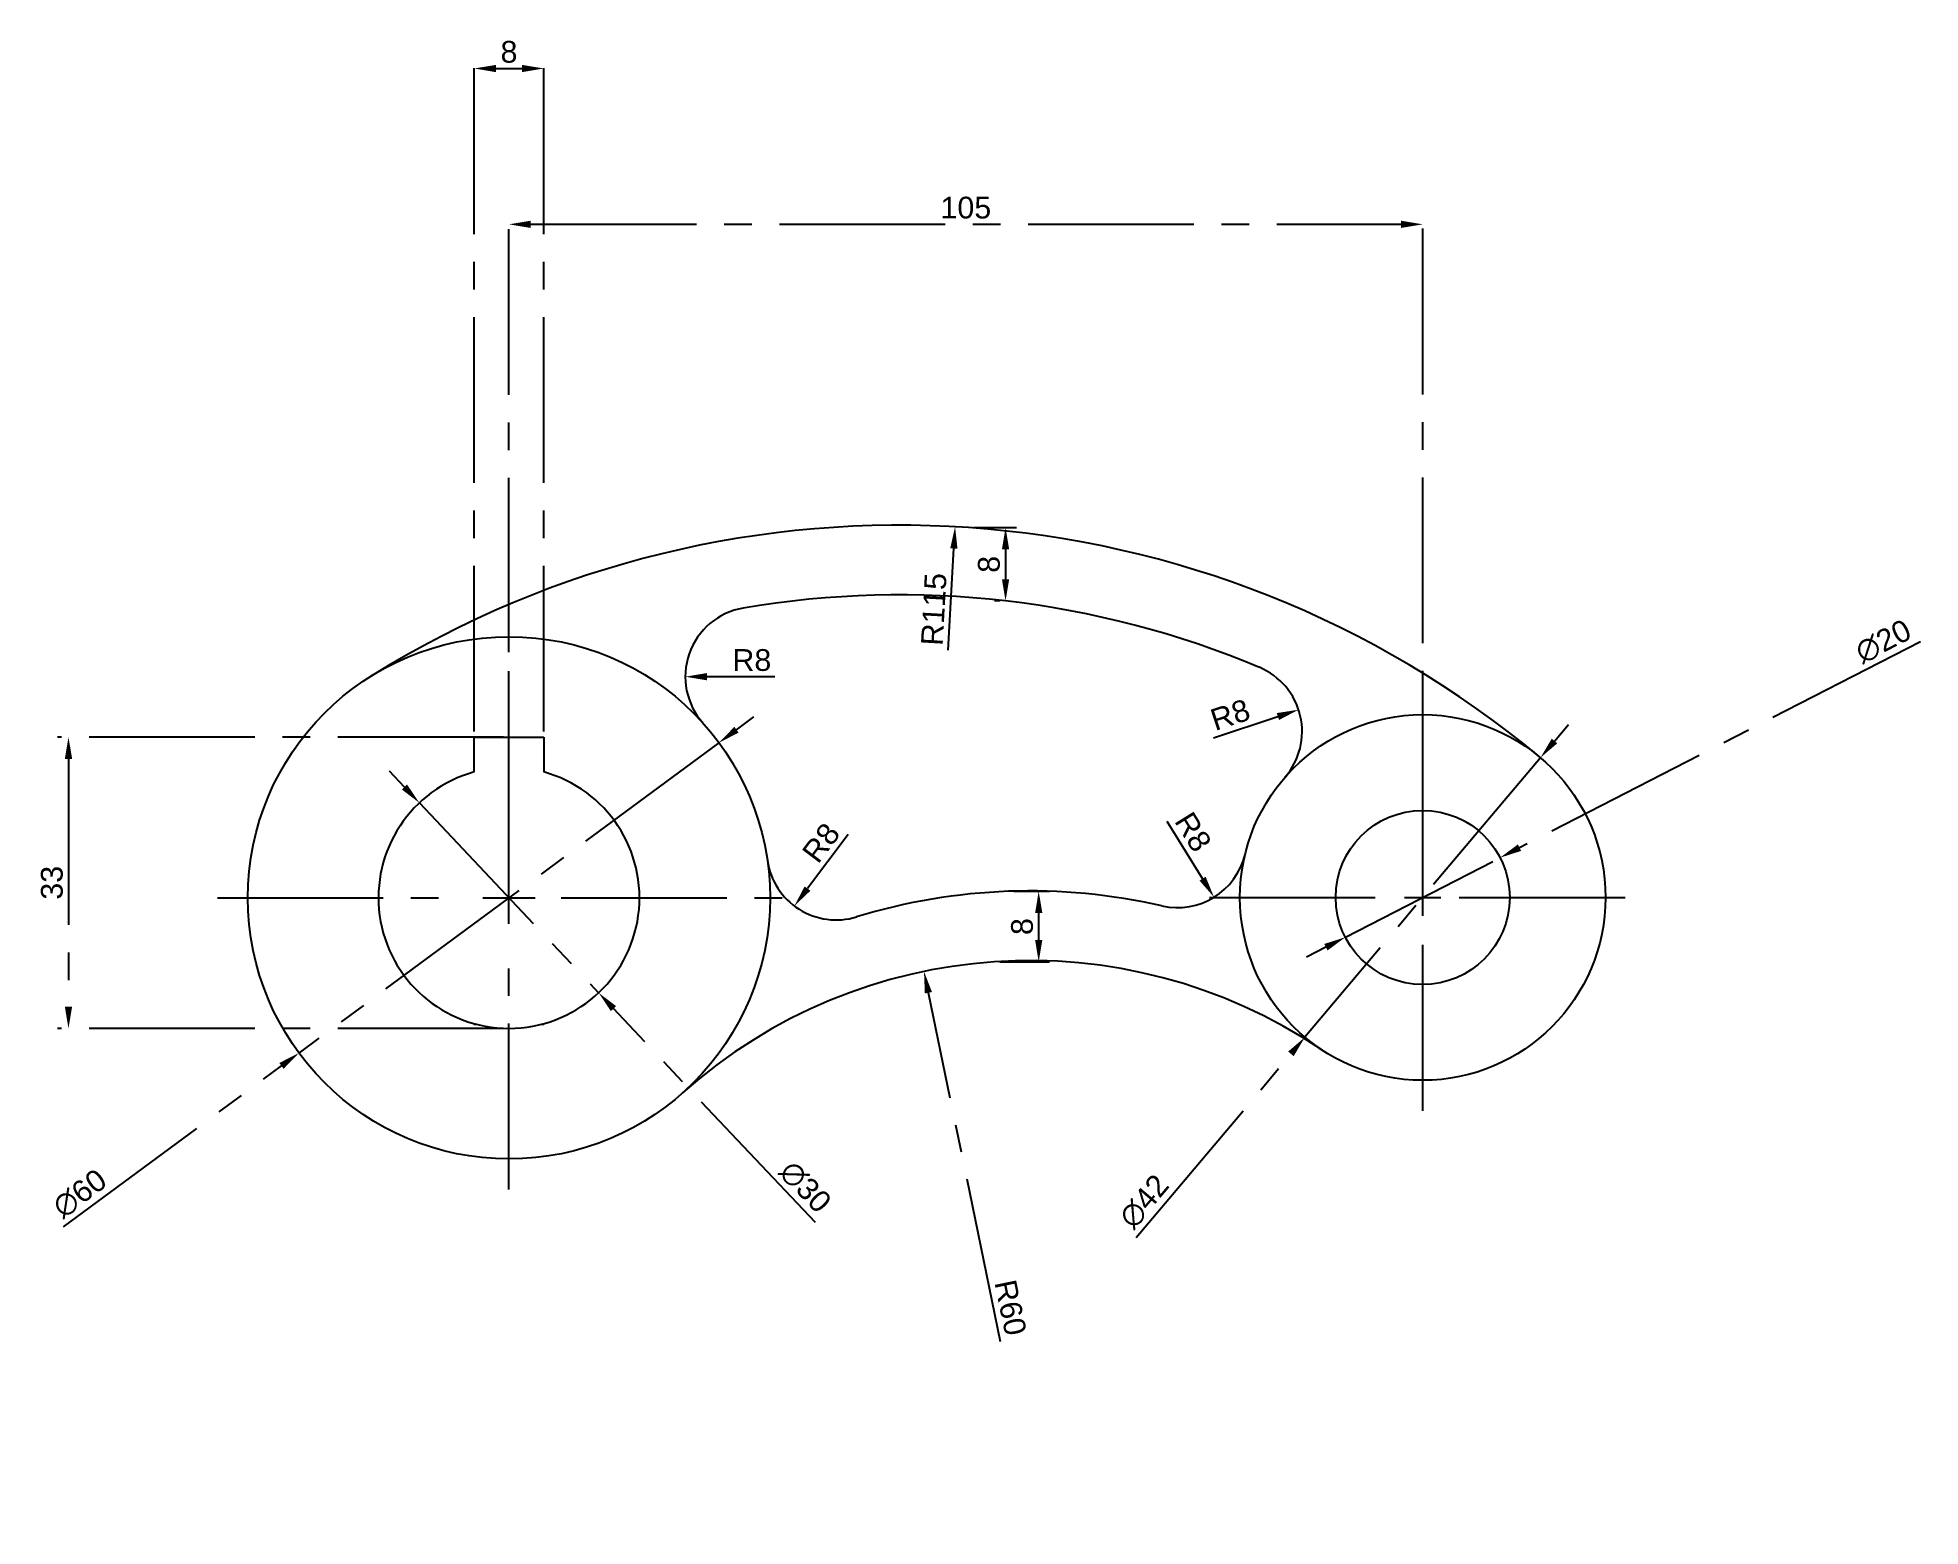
# Model space of a CAD drawing. Header units: millimetres. Extents: x -54 to 162, y -72 to 99.
import ezdxf

# ---------------------------------------------------------------- set-up
doc = ezdxf.new("R2010")
doc.units = ezdxf.units.MM
doc.linetypes.add('CENTER2', pattern=[28.575, 19.05, -3.175, 3.175, -3.175])
doc.styles.get("Standard").update_dxf_attribs({"font": 'arial.ttf'})
doc.dimstyles.new('ISO-25', dxfattribs={"dimtxt": 2.5, "dimasz": 2.5, "dimexe": 1.25, "dimexo": 0.625, "dimtad": 1, "dimdec": 0, "dimtxsty": 'Standard', "dimcen": 2.5, "dimclrd": 4, "dimclre": 6, "dimclrt": 3, "dimadec": 0, "dimazin": 0, "dimtfac": 1, "dimtdec": 0, "dimtmove": 0, "dimatfit": 3, "dimfxl": 1, "dimtfillclr": 1, "dimarcsym": 0})

# ---------------------------------------------------------------- blocks, each defined once
blk = doc.blocks.new('*U2')
at = {"color": 0, "linetype": 'CENTER2', "transparency": 16777216}
for p, q in [((0, 6), (0, 33.5)), ((-33.5, 0), (-6, 0)), ((6, 0), (33.5, 0)), ((0, -33.5), (0, -6))]:
    blk.add_line(p, q, dxfattribs=at)
at = {"color": 0, "linetype": 'Continuous', "transparency": 16777216}
for p, q in [((0, -3), (0, 3)), ((-3, 0), (3, 0))]:
    blk.add_line(p, q, dxfattribs=at)
blk = doc.blocks.new('*U3')
at = {"color": 0, "linetype": 'CENTER2', "transparency": 16777216}
for p, q in [((0, 4.2), (0, 24.5)), ((-24.5, 0), (-4.2, 0)), ((4.2, 0), (24.5, 0)), ((0, -24.5), (0, -4.2))]:
    blk.add_line(p, q, dxfattribs=at)
at = {"color": 0, "linetype": 'Continuous', "transparency": 16777216}
for p, q in [((-2.1, 0), (2.1, 0)), ((0, -2.1), (0, 2.1))]:
    blk.add_line(p, q, dxfattribs=at)
blk = doc.blocks.new('*D5')
at = {"color": 4, "linetype": 'CENTER2', "lineweight": -2, "transparency": 16777216}
for p, q in [((-12.01, 12.73), (-13.73, 14.55)), ((-10.3, 10.91), (10.3, -10.91)), ((35.21, -37.31), (12.01, -12.73))]:
    blk.add_line(p, q, dxfattribs=at)
at = {"color": 4, "transparency": 16777216}
for points in [[(-11.71, 13.01), (-12.31, 12.44), (-10.3, 10.91)], [(12.31, -12.44), (11.71, -13.01), (10.3, -10.91)]]:
    blk.add_solid(points, dxfattribs=at)
at = {"layer": 'Defpoints', "color": 0, "transparency": 16777216}
for p in [(-10.3, 10.91), (10.3, -10.91)]:
    blk.add_point(p, dxfattribs=at)
at = {"color": 3, "transparency": 16777216, "insert": (34.05, -33.21), "char_height": 2.5, "attachment_point": 5, "rotation": 313.3418}
blk.add_mtext('∅30', dxfattribs=at)
blk = doc.blocks.new('*D6')
at = {"color": 4, "linetype": 'CENTER2', "lineweight": -2, "transparency": 16777216}
for p, q in [((26.14, 19.31), (28.15, 20.79)), ((24.13, 17.82), (-24.13, -17.82)), ((-51.18, -37.8), (-26.14, -19.31))]:
    blk.add_line(p, q, dxfattribs=at)
at = {"color": 4, "transparency": 16777216}
for points in [[(25.9, 19.64), (26.39, 18.97), (24.13, 17.82)], [(-26.39, -18.97), (-25.9, -19.64), (-24.13, -17.82)]]:
    blk.add_solid(points, dxfattribs=at)
at = {"layer": 'Defpoints', "color": 0, "transparency": 16777216}
for p in [(24.13, 17.82), (-24.13, -17.82)]:
    blk.add_point(p, dxfattribs=at)
at = {"color": 3, "transparency": 16777216, "insert": (-49.32, -33.97), "char_height": 2.5, "attachment_point": 5, "rotation": 36.4473}
blk.add_mtext('∅60', dxfattribs=at)
blk = doc.blocks.new('*D7')
at = {"color": 4, "linetype": 'CENTER2', "lineweight": -2, "transparency": 16777216}
for p, q in [((162.19, 29.42), (116.12, 5.76)), ((96.11, -4.53), (113.89, 4.61)), ((93.88, -5.67), (91.66, -6.81))]:
    blk.add_line(p, q, dxfattribs=at)
at = {"color": 4, "transparency": 16777216}
for points in [[(115.93, 6.13), (116.31, 5.39), (113.89, 4.61)], [(93.69, -5.3), (94.07, -6.04), (96.11, -4.53)]]:
    blk.add_solid(points, dxfattribs=at)
at = {"layer": 'Defpoints', "color": 0, "transparency": 16777216}
for p in [(113.89, 4.61), (96.11, -4.53)]:
    blk.add_point(p, dxfattribs=at)
at = {"color": 3, "transparency": 16777216, "insert": (157.93, 29.45), "char_height": 2.5, "attachment_point": 5, "rotation": 27.1928}
blk.add_mtext('∅20', dxfattribs=at)
blk = doc.blocks.new('*D8')
at = {"color": 4, "linetype": 'CENTER2', "lineweight": -2, "transparency": 16777216}
for p, q in [((120.14, 18.01), (121.76, 19.92)), ((118.53, 16.1), (91.47, -16.01)), ((72.07, -39.03), (89.86, -17.93))]:
    blk.add_line(p, q, dxfattribs=at)
at = {"color": 4, "transparency": 16777216}
for points in [[(119.83, 18.28), (120.46, 17.74), (118.53, 16.1)], [(89.54, -17.66), (90.17, -18.19), (91.47, -16.01)]]:
    blk.add_solid(points, dxfattribs=at)
at = {"layer": 'Defpoints', "color": 0, "transparency": 16777216}
for p in [(118.53, 16.1), (91.47, -16.01)]:
    blk.add_point(p, dxfattribs=at)
at = {"color": 3, "transparency": 16777216, "insert": (72.99, -34.88), "char_height": 2.5, "attachment_point": 5, "rotation": 49.8751}
blk.add_mtext('∅42', dxfattribs=at)
blk = doc.blocks.new('*D9')
at = {"color": 4, "linetype": 'CENTER2', "lineweight": -2, "transparency": 16777216}
blk.add_line((56.5, -50.99), (48.2, -10.9), dxfattribs=at)
at = {"color": 4, "transparency": 16777216}
blk.add_solid([(48.61, -10.82), (47.79, -10.99), (47.69, -8.46)], dxfattribs=at)
at = {"layer": 'Defpoints', "color": 0, "transparency": 16777216}
for p in [(47.69, -8.46), (59.86, -67.21)]:
    blk.add_point(p, dxfattribs=at)
at = {"color": 3, "transparency": 16777216, "insert": (57.63, -47.07), "char_height": 2.5, "attachment_point": 5, "rotation": 281.697}
blk.add_mtext('R60', dxfattribs=at)
blk = doc.blocks.new('*D11')
at = {"color": 4, "linetype": 'CENTER2', "lineweight": -2, "transparency": 16777216}
blk.add_line((50.47, 28.46), (51.12, 40.13), dxfattribs=at)
at = {"color": 4, "transparency": 16777216}
blk.add_solid([(50.71, 40.15), (51.54, 40.1), (51.26, 42.62)], dxfattribs=at)
at = {"layer": 'Defpoints', "color": 0, "transparency": 16777216}
for p in [(51.26, 42.62), (44.86, -72.2)]:
    blk.add_point(p, dxfattribs=at)
at = {"color": 3, "transparency": 16777216, "insert": (48.83, 33.15), "char_height": 2.5, "attachment_point": 5, "rotation": 86.8084}
blk.add_mtext('R115', dxfattribs=at)
blk = doc.blocks.new('*D12')
at = {"color": 6, "linetype": 'CENTER2', "lineweight": -2, "transparency": 16777216}
for p, q in [((-0.63, 18.46), (-51.87, 18.46)), ((-0.63, -15), (-51.87, -15))]:
    blk.add_line(p, q, dxfattribs=at)
at = {"color": 4, "linetype": 'CENTER2', "lineweight": -2, "transparency": 16777216}
blk.add_line((-50.62, 15.96), (-50.62, -12.5), dxfattribs=at)
at = {"color": 4, "transparency": 16777216}
for points in [[(-51.04, 15.96), (-50.2, 15.96), (-50.62, 18.46)], [(-51.04, -12.5), (-50.2, -12.5), (-50.62, -15)]]:
    blk.add_solid(points, dxfattribs=at)
at = {"layer": 'Defpoints', "color": 0, "transparency": 16777216}
for p in [(0, 18.46), (-50.62, -15), (0, -15)]:
    blk.add_point(p, dxfattribs=at)
at = {"color": 3, "transparency": 16777216, "insert": (-52.52, 1.73), "char_height": 2.5, "attachment_point": 5, "rotation": 90}
blk.add_mtext('33', dxfattribs=at)
blk = doc.blocks.new('*D13')
at = {"color": 6, "linetype": 'CENTER2', "lineweight": -2, "transparency": 16777216}
for p, q in [((0, 0.62), (0, 78.62)), ((105, 0.67), (105, 78.62))]:
    blk.add_line(p, q, dxfattribs=at)
at = {"color": 4, "linetype": 'CENTER2', "lineweight": -2, "transparency": 16777216}
blk.add_line((2.5, 77.37), (102.5, 77.37), dxfattribs=at)
at = {"color": 4, "transparency": 16777216}
for points in [[(2.5, 77.78), (2.5, 76.95), (0, 77.37)], [(102.5, 77.78), (102.5, 76.95), (105, 77.37)]]:
    blk.add_solid(points, dxfattribs=at)
at = {"layer": 'Defpoints', "color": 0, "transparency": 16777216}
for p in [(105, 77.37), (0, 0), (105, 0.04)]:
    blk.add_point(p, dxfattribs=at)
at = {"color": 3, "transparency": 16777216, "insert": (52.5, 79.27), "char_height": 2.5, "attachment_point": 5}
blk.add_mtext('105', dxfattribs=at)
blk = doc.blocks.new('*D14')
at = {"color": 6, "linetype": 'CENTER2', "lineweight": -2, "transparency": 16777216}
for p, q in [((58.03, 0.75), (62.12, 0.75)), ((56.39, -7.35), (62.12, -7.35))]:
    blk.add_line(p, q, dxfattribs=at)
at = {"color": 4, "linetype": 'CENTER2', "lineweight": -2, "transparency": 16777216}
blk.add_line((60.87, -4.85), (60.87, -1.75), dxfattribs=at)
at = {"color": 4, "transparency": 16777216}
for points in [[(60.46, -1.75), (61.29, -1.75), (60.87, 0.75)], [(60.46, -4.85), (61.29, -4.85), (60.87, -7.35)]]:
    blk.add_solid(points, dxfattribs=at)
at = {"layer": 'Defpoints', "color": 0, "transparency": 16777216}
for p in [(57.41, 0.75), (60.87, 0.75), (55.77, -7.35)]:
    blk.add_point(p, dxfattribs=at)
at = {"color": 3, "transparency": 16777216, "insert": (58.97, -3.3), "char_height": 2.5, "attachment_point": 5, "rotation": 90}
blk.add_mtext('8', dxfattribs=at)
blk = doc.blocks.new('*D15')
at = {"color": 6, "linetype": 'CENTER2', "lineweight": -2, "transparency": 16777216}
for p, q in [((53.43, 42.53), (58.31, 42.53)), ((56.44, 34.1), (55.81, 34.1))]:
    blk.add_line(p, q, dxfattribs=at)
at = {"color": 4, "linetype": 'CENTER2', "lineweight": -2, "transparency": 16777216}
blk.add_line((57.06, 40.03), (57.06, 36.6), dxfattribs=at)
at = {"color": 4, "transparency": 16777216}
for points in [[(56.65, 40.03), (57.48, 40.03), (57.06, 42.53)], [(56.65, 36.6), (57.48, 36.6), (57.06, 34.1)]]:
    blk.add_solid(points, dxfattribs=at)
at = {"layer": 'Defpoints', "color": 0, "transparency": 16777216}
for p in [(52.8, 42.53), (57.06, 34.1), (57.06, 34.1)]:
    blk.add_point(p, dxfattribs=at)
at = {"color": 3, "transparency": 16777216, "insert": (55.16, 38.31), "char_height": 2.5, "attachment_point": 5, "rotation": 90}
blk.add_mtext('8', dxfattribs=at)
blk = doc.blocks.new('*D16')
at = {"color": 4, "linetype": 'CENTER2', "lineweight": -2, "transparency": 16777216}
blk.add_line((80.97, 18.38), (88.36, 20.83), dxfattribs=at)
at = {"color": 4, "transparency": 16777216}
blk.add_solid([(88.23, 21.22), (88.49, 20.43), (90.74, 21.61)], dxfattribs=at)
at = {"layer": 'Defpoints', "color": 0, "transparency": 16777216}
for p in [(90.74, 21.61), (83.14, 19.1)]:
    blk.add_point(p, dxfattribs=at)
at = {"color": 3, "transparency": 16777216, "insert": (82.88, 21.02), "char_height": 2.5, "attachment_point": 5, "rotation": 18.2811}
blk.add_mtext('R8', dxfattribs=at)
blk = doc.blocks.new('*D17')
at = {"color": 4, "linetype": 'CENTER2', "lineweight": -2, "transparency": 16777216}
blk.add_line((30.55, 25.4), (22.76, 25.4), dxfattribs=at)
at = {"color": 4, "transparency": 16777216}
blk.add_solid([(22.76, 25.82), (22.76, 24.98), (20.26, 25.4)], dxfattribs=at)
at = {"layer": 'Defpoints', "color": 0, "transparency": 16777216}
for p in [(20.26, 25.4), (28.26, 25.4)]:
    blk.add_point(p, dxfattribs=at)
at = {"color": 3, "transparency": 16777216, "insert": (27.91, 27.3), "char_height": 2.5, "attachment_point": 5}
blk.add_mtext('R8', dxfattribs=at)
blk = doc.blocks.new('*D18')
at = {"color": 6, "linetype": 'CENTER2', "lineweight": -2, "transparency": 16777216}
for p, q in [((-4, 19.09), (-4, 96.52)), ((4, 19.09), (4, 96.52))]:
    blk.add_line(p, q, dxfattribs=at)
at = {"color": 4, "linetype": 'CENTER2', "lineweight": -2, "transparency": 16777216}
for p, q in [((-1.5, 95.27), (1.5, 95.27)), ((38.98, 7.29), (34.3, 1.06))]:
    blk.add_line(p, q, dxfattribs=at)
at = {"color": 4, "transparency": 16777216}
for points in [[(-1.5, 95.68), (-1.5, 94.85), (-4, 95.27)], [(1.5, 95.68), (1.5, 94.85), (4, 95.27)], [(33.97, 1.31), (34.63, 0.81), (32.8, -0.93)]]:
    blk.add_solid(points, dxfattribs=at)
at = {"layer": 'Defpoints', "color": 0, "transparency": 16777216}
for p in [(4, 95.27), (-4, 18.46), (4, 18.46), (37.61, 5.46), (32.8, -0.93)]:
    blk.add_point(p, dxfattribs=at)
at = {"color": 3, "transparency": 16777216, "insert": (0, 97.17), "char_height": 2.5, "attachment_point": 5}
blk.add_mtext('8', dxfattribs=at)
at = {"color": 3, "transparency": 16777216, "insert": (35.87, 6.32), "char_height": 2.5, "attachment_point": 5, "rotation": 53.0572}
blk.add_mtext('R8', dxfattribs=at)
blk = doc.blocks.new('*D19')
at = {"color": 4, "linetype": 'CENTER2', "lineweight": -2, "transparency": 16777216}
blk.add_line((75.61, 8.82), (79.71, 2.2), dxfattribs=at)
at = {"color": 4, "transparency": 16777216}
blk.add_solid([(80.06, 2.42), (79.35, 1.98), (81.02, 0.07)], dxfattribs=at)
at = {"layer": 'Defpoints', "color": 0, "transparency": 16777216}
for p in [(76.82, 6.87), (81.02, 0.07)]:
    blk.add_point(p, dxfattribs=at)
at = {"color": 3, "transparency": 16777216, "insert": (78.62, 7.57), "char_height": 2.5, "attachment_point": 5, "rotation": 301.7422}
blk.add_mtext('R8', dxfattribs=at)

msp = doc.modelspace()

# ---------------------------------------------------------------- linework, layer by layer
for p, q in [((-4, 18.46), (4, 18.46)), ((-4, 14.46), (-4, 18.46)), ((4, 18.46), (4, 14.46)), ((-4, -14.54), (-4, -14.46)), ((-3.7, -14.54), (-4, -14.54)), ((4, -14.54), (3.7, -14.54)), ((4, -14.46), (4, -14.54))]:
    msp.add_line(p, q)
for centre, radius in [((0, 0), 30), ((105, 0.04), 21), ((105, 0.04), 10)]:
    msp.add_circle(centre, radius)
for centre, radius, start, end in [((44.86, -72.2), 115, 50.2231, 121.8536), ((44.86, -72.2), 107, 67.2519, 99.65), ((28.26, 25.4), 8, 99.65, 221.9457), ((83.14, 19.1), 8, 318.9198, 67.2519), ((0, 0), 15, 105.466, 74.534), ((76.82, 6.87), 8, 257.1062, 346.3783), ((37.61, 5.46), 8, 188.2608, 287.0242), ((59.86, -67.21), 68, 77.1062, 107.0242), ((59.86, -67.21), 60, 56.129, 131.688)]:
    msp.add_arc(centre, radius, start, end)

# ---------------------------------------------------------------- block references
at = {"linetype": 'CENTER2'}
for name, p in [('*U2', (0, 0)), ('*U3', (105, 0.04))]:
    msp.add_blockref(name, p, dxfattribs=at)

# ---------------------------------------------------------------- dimensions: what is measured, and where the dimension line sits
for center, mpoint, picture, middle in [((37.61, 5.46), (32.8, -0.93), '*D18', (37.39, 5.17)), ((44.86, -72.2), (51.26, 42.62), '*D11', (50.73, 33.05)), ((28.26, 25.4), (20.26, 25.4), '*D17', (27.91, 25.4)), ((83.14, 19.1), (90.74, 21.61), '*D16', (83.48, 19.21)), ((76.82, 6.87), (81.02, 0.07), '*D19', (77, 6.57)), ((59.86, -67.21), (47.69, -8.46), '*D9', (55.77, -47.46))]:
    dim = msp.add_radius_dim(center=center, mpoint=mpoint, dimstyle='ISO-25')
    dim.commit()
    dim.dimension.update_dxf_attribs({"geometry": picture, "text_midpoint": middle, "dimtype": 164})
for base, p1, p2, picture, middle in [((4, 95.27), (-4, 18.46), (4, 18.46), '*D18', (0, 97.17)), ((105, 77.37), (0, 0), (105, 0.04), '*D13', (52.5, 79.27))]:
    dim = msp.add_linear_dim(base=base, p1=p1, p2=p2, dimstyle='ISO-25')
    dim.commit()
    dim.dimension.update_dxf_attribs({"geometry": picture, "text_midpoint": middle})
for base, p1, p2, picture, middle in [((57.06, 34.1), (52.8, 42.53), (57.06, 34.1), '*D15', (55.16, 38.31)), ((-50.62, -15), (0, 18.46), (0, -15), '*D12', (-52.52, 1.73)), ((60.87, 0.75), (55.77, -7.35), (57.41, 0.75), '*D14', (58.97, -3.3))]:
    dim = msp.add_linear_dim(base=base, p1=p1, p2=p2, angle=90, dimstyle='ISO-25')
    dim.commit()
    dim.dimension.update_dxf_attribs({"geometry": picture, "text_midpoint": middle})
for p1, p2, picture, middle in [((96.11, -4.53), (113.89, 4.61), '*D7', (158.83, 27.7)), ((24.13, 17.82), (-24.13, -17.82), '*D6', (-48.15, -35.56)), ((118.53, 16.1), (91.47, -16.01), '*D8', (74.49, -36.15)), ((-10.3, 10.91), (10.3, -10.91), '*D5', (32.62, -34.57))]:
    dim = msp.add_diameter_dim_2p(p1=p1, p2=p2, dimstyle='ISO-25')
    dim.commit()
    dim.dimension.update_dxf_attribs({"geometry": picture, "text_midpoint": middle, "dimtype": 163})

doc.saveas('drawing.dxf')
